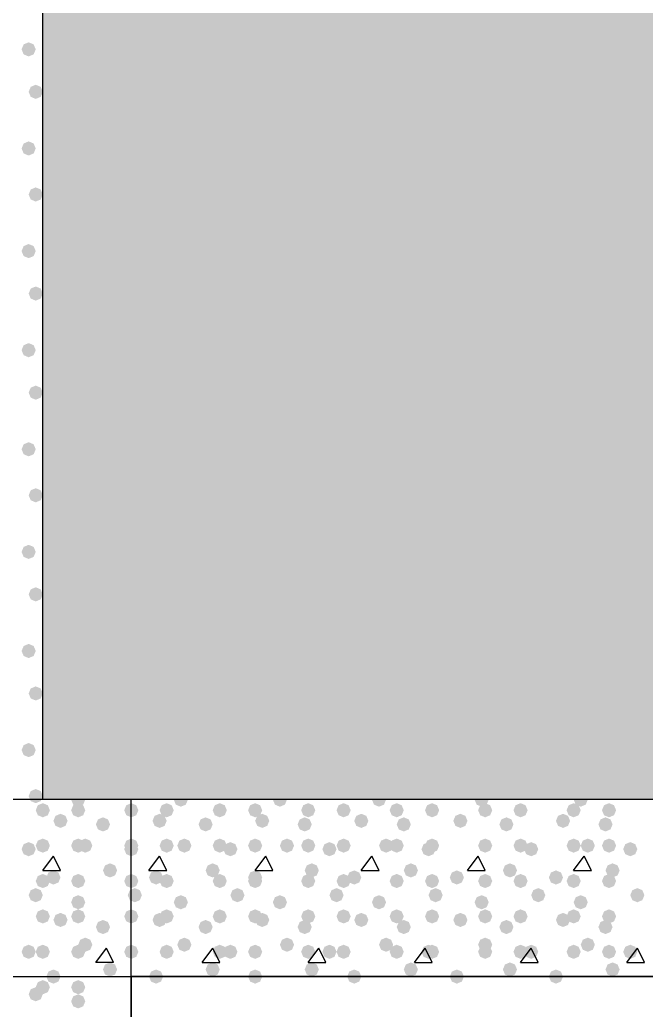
# Model space of a CAD drawing. Header units: millimetres. Extents: x 0 to 420, y 0 to 297.
# Drawn here: x 39.43 to 46.93, y 183.03 to 194.88 of the extents above; entities that cross this region are included whole.
import ezdxf

# ---------------------------------------------------------------- set-up
doc = ezdxf.new("R2010")
doc.units = ezdxf.units.MM
doc.layers.get('0').update_dxf_attribs({"linetype": 'CONTINUOUS'})

msp = doc.modelspace()

# ---------------------------------------------------------------- hatches: boundary and pattern name
at = {"true_color": 0x000008}
h = msp.add_hatch(color=0, dxfattribs=at)
h.paths.add_polyline_path([(201.125667, 204.639333), (39.708667, 204.639333), (201.125667, 185.547)], flags=0)
h.paths.add_polyline_path([(39.708667, 204.639333), (201.125667, 185.547), (39.708667, 185.547)], flags=0)
for points in [[(39.624, 194.521667), (39.599129, 194.461871), (39.539333, 194.437), (39.479538, 194.461871), (39.454667, 194.521667), (39.479537, 194.581462), (39.539333, 194.606333), (39.599129, 194.581463)], [(39.708667, 194.013667), (39.683796, 193.953871), (39.624, 193.929), (39.564204, 193.953871), (39.539333, 194.013667), (39.564204, 194.073462), (39.624, 194.098333), (39.683796, 194.073463)], [(39.624, 193.336333), (39.599129, 193.276537), (39.539333, 193.251667), (39.479538, 193.276537), (39.454667, 193.336333), (39.479537, 193.396129), (39.539333, 193.421), (39.599129, 193.396129)], [(39.708667, 192.786), (39.683796, 192.726204), (39.624, 192.701333), (39.564204, 192.726204), (39.539333, 192.786), (39.564204, 192.845796), (39.624, 192.870667), (39.683796, 192.845796)], [(39.624, 192.108667), (39.599129, 192.048871), (39.539333, 192.024), (39.479538, 192.048871), (39.454667, 192.108667), (39.479537, 192.168462), (39.539333, 192.193333), (39.599129, 192.168463)], [(39.708667, 191.600667), (39.683796, 191.540871), (39.624, 191.516), (39.564204, 191.540871), (39.539333, 191.600667), (39.564204, 191.660462), (39.624, 191.685333), (39.683796, 191.660463)], [(39.624, 190.923333), (39.599129, 190.863537), (39.539333, 190.838667), (39.479538, 190.863537), (39.454667, 190.923333), (39.479537, 190.983129), (39.539333, 191.008), (39.599129, 190.983129)], [(39.708667, 190.415333), (39.683796, 190.355537), (39.624, 190.330667), (39.564204, 190.355537), (39.539333, 190.415333), (39.564204, 190.475129), (39.624, 190.5), (39.683796, 190.475129)], [(39.624, 189.738), (39.599129, 189.678204), (39.539333, 189.653333), (39.479538, 189.678204), (39.454667, 189.738), (39.479537, 189.797796), (39.539333, 189.822667), (39.599129, 189.797796)], [(39.708667, 189.187667), (39.683796, 189.127871), (39.624, 189.103), (39.564204, 189.127871), (39.539333, 189.187667), (39.564204, 189.247462), (39.624, 189.272333), (39.683796, 189.247463)], [(39.624, 188.510333), (39.599129, 188.450537), (39.539333, 188.425667), (39.479538, 188.450537), (39.454667, 188.510333), (39.479537, 188.570129), (39.539333, 188.595), (39.599129, 188.570129)], [(39.708667, 188.002333), (39.683796, 187.942537), (39.624, 187.917667), (39.564204, 187.942537), (39.539333, 188.002333), (39.564204, 188.062129), (39.624, 188.087), (39.683796, 188.062129)], [(39.624, 187.325), (39.599129, 187.265204), (39.539333, 187.240333), (39.479538, 187.265204), (39.454667, 187.325), (39.479537, 187.384796), (39.539333, 187.409667), (39.599129, 187.384796)], [(39.708667, 186.817), (39.683796, 186.757204), (39.624, 186.732333), (39.564204, 186.757204), (39.539333, 186.817), (39.564204, 186.876796), (39.624, 186.901667), (39.683796, 186.876796)], [(39.624, 186.139667), (39.599129, 186.079871), (39.539333, 186.055), (39.479538, 186.079871), (39.454667, 186.139667), (39.479537, 186.199462), (39.539333, 186.224333), (39.599129, 186.199463)], [(39.708667, 185.589333), (39.683796, 185.529538), (39.624, 185.504667), (39.564204, 185.529538), (39.539333, 185.589333), (39.564204, 185.649129), (39.624, 185.674), (39.683796, 185.649129)], [(41.444333, 185.547), (41.419462, 185.487204), (41.359667, 185.462333), (41.299871, 185.487204), (41.275, 185.547), (41.299871, 185.606796), (41.359667, 185.631667), (41.419462, 185.606796)], [(42.629667, 185.547), (42.604796, 185.487204), (42.545, 185.462333), (42.485204, 185.487204), (42.460333, 185.547), (42.485204, 185.606796), (42.545, 185.631667), (42.604796, 185.606796)], [(43.815, 185.547), (43.790129, 185.487204), (43.730333, 185.462333), (43.670538, 185.487204), (43.645667, 185.547), (43.670537, 185.606796), (43.730333, 185.631667), (43.790129, 185.606796)], [(45.042667, 185.547), (45.017796, 185.487204), (44.958, 185.462333), (44.898204, 185.487204), (44.873333, 185.547), (44.898204, 185.606796), (44.958, 185.631667), (45.017796, 185.606796)], [(46.228, 185.547), (46.203129, 185.487204), (46.143333, 185.462333), (46.083537, 185.487204), (46.058667, 185.547), (46.083537, 185.606796), (46.143333, 185.631667), (46.203129, 185.606796)], [(40.851667, 185.42), (40.826796, 185.360204), (40.767, 185.335333), (40.707204, 185.360204), (40.682333, 185.42), (40.707204, 185.479796), (40.767, 185.504667), (40.826796, 185.479796)], [(41.275, 185.42), (41.250129, 185.360204), (41.190333, 185.335333), (41.130538, 185.360204), (41.105667, 185.42), (41.130537, 185.479796), (41.190333, 185.504667), (41.250129, 185.479796)], [(41.91, 185.42), (41.885129, 185.360204), (41.825333, 185.335333), (41.765538, 185.360204), (41.740667, 185.42), (41.765537, 185.479796), (41.825333, 185.504667), (41.885129, 185.479796)], [(42.333333, 185.42), (42.308463, 185.360204), (42.248667, 185.335333), (42.188871, 185.360204), (42.164, 185.42), (42.188871, 185.479796), (42.248667, 185.504667), (42.308462, 185.479796)], [(42.968333, 185.42), (42.943463, 185.360204), (42.883667, 185.335333), (42.823871, 185.360204), (42.799, 185.42), (42.823871, 185.479796), (42.883667, 185.504667), (42.943462, 185.479796)], [(43.391667, 185.42), (43.366796, 185.360204), (43.307, 185.335333), (43.247204, 185.360204), (43.222333, 185.42), (43.247204, 185.479796), (43.307, 185.504667), (43.366796, 185.479796)], [(44.026667, 185.42), (44.001796, 185.360204), (43.942, 185.335333), (43.882204, 185.360204), (43.857333, 185.42), (43.882204, 185.479796), (43.942, 185.504667), (44.001796, 185.479796)], [(44.45, 185.42), (44.425129, 185.360204), (44.365333, 185.335333), (44.305538, 185.360204), (44.280667, 185.42), (44.305537, 185.479796), (44.365333, 185.504667), (44.425129, 185.479796)], [(45.085, 185.42), (45.060129, 185.360204), (45.000333, 185.335333), (44.940538, 185.360204), (44.915667, 185.42), (44.940537, 185.479796), (45.000333, 185.504667), (45.060129, 185.479796)], [(45.508333, 185.42), (45.483463, 185.360204), (45.423667, 185.335333), (45.363871, 185.360204), (45.339, 185.42), (45.363871, 185.479796), (45.423667, 185.504667), (45.483462, 185.479796)], [(46.143333, 185.42), (46.118463, 185.360204), (46.058667, 185.335333), (45.998871, 185.360204), (45.974, 185.42), (45.998871, 185.479796), (46.058667, 185.504667), (46.118462, 185.479796)], [(46.566667, 185.42), (46.541796, 185.360204), (46.482, 185.335333), (46.422204, 185.360204), (46.397333, 185.42), (46.422204, 185.479796), (46.482, 185.504667), (46.541796, 185.479796)], [(41.190333, 185.293), (41.165463, 185.233204), (41.105667, 185.208333), (41.045871, 185.233204), (41.021, 185.293), (41.045871, 185.352796), (41.105667, 185.377667), (41.165462, 185.352796)], [(41.740667, 185.250667), (41.715796, 185.190871), (41.656, 185.166), (41.596204, 185.190871), (41.571333, 185.250667), (41.596204, 185.310462), (41.656, 185.335333), (41.715796, 185.310463)], [(42.418, 185.293), (42.393129, 185.233204), (42.333333, 185.208333), (42.273537, 185.233204), (42.248667, 185.293), (42.273537, 185.352796), (42.333333, 185.377667), (42.393129, 185.352796)], [(42.926, 185.250667), (42.901129, 185.190871), (42.841333, 185.166), (42.781537, 185.190871), (42.756667, 185.250667), (42.781537, 185.310462), (42.841333, 185.335333), (42.901129, 185.310463)], [(43.603333, 185.293), (43.578463, 185.233204), (43.518667, 185.208333), (43.458871, 185.233204), (43.434, 185.293), (43.458871, 185.352796), (43.518667, 185.377667), (43.578462, 185.352796)], [(44.111333, 185.250667), (44.086462, 185.190871), (44.026667, 185.166), (43.966871, 185.190871), (43.942, 185.250667), (43.966871, 185.310462), (44.026667, 185.335333), (44.086462, 185.310463)], [(44.788667, 185.293), (44.763796, 185.233204), (44.704, 185.208333), (44.644204, 185.233204), (44.619333, 185.293), (44.644204, 185.352796), (44.704, 185.377667), (44.763796, 185.352796)], [(45.339, 185.250667), (45.314129, 185.190871), (45.254333, 185.166), (45.194538, 185.190871), (45.169667, 185.250667), (45.194537, 185.310462), (45.254333, 185.335333), (45.314129, 185.310463)], [(46.016333, 185.293), (45.991462, 185.233204), (45.931667, 185.208333), (45.871871, 185.233204), (45.847, 185.293), (45.871871, 185.352796), (45.931667, 185.377667), (45.991462, 185.352796)], [(46.524333, 185.250667), (46.499462, 185.190871), (46.439667, 185.166), (46.379871, 185.190871), (46.355, 185.250667), (46.379871, 185.310462), (46.439667, 185.335333), (46.499462, 185.310463)], [(40.851667, 184.996667), (40.826796, 184.936871), (40.767, 184.912), (40.707204, 184.936871), (40.682333, 184.996667), (40.707204, 185.056462), (40.767, 185.081333), (40.826796, 185.056463)], [(41.275, 184.996667), (41.250129, 184.936871), (41.190333, 184.912), (41.130538, 184.936871), (41.105667, 184.996667), (41.130537, 185.056462), (41.190333, 185.081333), (41.250129, 185.056463)], [(41.486667, 184.996667), (41.461796, 184.936871), (41.402, 184.912), (41.342204, 184.936871), (41.317333, 184.996667), (41.342204, 185.056462), (41.402, 185.081333), (41.461796, 185.056463)], [(41.91, 184.996667), (41.885129, 184.936871), (41.825333, 184.912), (41.765538, 184.936871), (41.740667, 184.996667), (41.765537, 185.056462), (41.825333, 185.081333), (41.885129, 185.056463)], [(42.333333, 184.996667), (42.308463, 184.936871), (42.248667, 184.912), (42.188871, 184.936871), (42.164, 184.996667), (42.188871, 185.056462), (42.248667, 185.081333), (42.308462, 185.056463)], [(42.714333, 184.996667), (42.689462, 184.936871), (42.629667, 184.912), (42.569871, 184.936871), (42.545, 184.996667), (42.569871, 185.056462), (42.629667, 185.081333), (42.689462, 185.056463)], [(42.968333, 184.996667), (42.943463, 184.936871), (42.883667, 184.912), (42.823871, 184.936871), (42.799, 184.996667), (42.823871, 185.056462), (42.883667, 185.081333), (42.943462, 185.056463)], [(43.391667, 184.996667), (43.366796, 184.936871), (43.307, 184.912), (43.247204, 184.936871), (43.222333, 184.996667), (43.247204, 185.056462), (43.307, 185.081333), (43.366796, 185.056463)], [(43.899667, 184.996667), (43.874796, 184.936871), (43.815, 184.912), (43.755204, 184.936871), (43.730333, 184.996667), (43.755204, 185.056462), (43.815, 185.081333), (43.874796, 185.056463)], [(44.026667, 184.996667), (44.001796, 184.936871), (43.942, 184.912), (43.882204, 184.936871), (43.857333, 184.996667), (43.882204, 185.056462), (43.942, 185.081333), (44.001796, 185.056463)], [(44.45, 184.996667), (44.425129, 184.936871), (44.365333, 184.912), (44.305538, 184.936871), (44.280667, 184.996667), (44.305537, 185.056462), (44.365333, 185.081333), (44.425129, 185.056463)], [(45.085, 184.996667), (45.060129, 184.936871), (45.000333, 184.912), (44.940538, 184.936871), (44.915667, 184.996667), (44.940537, 185.056462), (45.000333, 185.081333), (45.060129, 185.056463)], [(45.085, 184.996667), (45.060129, 184.936871), (45.000333, 184.912), (44.940538, 184.936871), (44.915667, 184.996667), (44.940537, 185.056462), (45.000333, 185.081333), (45.060129, 185.056463)], [(45.508333, 184.996667), (45.483463, 184.936871), (45.423667, 184.912), (45.363871, 184.936871), (45.339, 184.996667), (45.363871, 185.056462), (45.423667, 185.081333), (45.483462, 185.056463)], [(46.143333, 184.996667), (46.118463, 184.936871), (46.058667, 184.912), (45.998871, 184.936871), (45.974, 184.996667), (45.998871, 185.056462), (46.058667, 185.081333), (46.118462, 185.056463)], [(46.312667, 184.996667), (46.287796, 184.936871), (46.228, 184.912), (46.168204, 184.936871), (46.143333, 184.996667), (46.168204, 185.056462), (46.228, 185.081333), (46.287796, 185.056463)], [(46.566667, 184.996667), (46.541796, 184.936871), (46.482, 184.912), (46.422204, 184.936871), (46.397333, 184.996667), (46.422204, 185.056462), (46.482, 185.081333), (46.541796, 185.056463)], [(42.037, 184.954333), (42.012129, 184.894537), (41.952333, 184.869667), (41.892538, 184.894537), (41.867667, 184.954333), (41.892537, 185.014129), (41.952333, 185.039), (42.012129, 185.014129)], [(43.222333, 184.954333), (43.197463, 184.894537), (43.137667, 184.869667), (43.077871, 184.894537), (43.053, 184.954333), (43.077871, 185.014129), (43.137667, 185.039), (43.197462, 185.014129)], [(44.407667, 184.954333), (44.382796, 184.894537), (44.323, 184.869667), (44.263204, 184.894537), (44.238333, 184.954333), (44.263204, 185.014129), (44.323, 185.039), (44.382796, 185.014129)], [(45.635333, 184.954333), (45.610463, 184.894537), (45.550667, 184.869667), (45.490871, 184.894537), (45.466, 184.954333), (45.490871, 185.014129), (45.550667, 185.039), (45.610462, 185.014129)], [(46.820667, 184.954333), (46.795796, 184.894537), (46.736, 184.869667), (46.676204, 184.894537), (46.651333, 184.954333), (46.676204, 185.014129), (46.736, 185.039), (46.795796, 185.014129)], [(41.148, 184.615667), (41.123129, 184.555871), (41.063333, 184.531), (41.003538, 184.555871), (40.978667, 184.615667), (41.003537, 184.675462), (41.063333, 184.700333), (41.123129, 184.675463)], [(41.825333, 184.700333), (41.800463, 184.640537), (41.740667, 184.615667), (41.680871, 184.640537), (41.656, 184.700333), (41.680871, 184.760129), (41.740667, 184.785), (41.800462, 184.760129)], [(42.333333, 184.615667), (42.308463, 184.555871), (42.248667, 184.531), (42.188871, 184.555871), (42.164, 184.615667), (42.188871, 184.675462), (42.248667, 184.700333), (42.308462, 184.675463)], [(43.010667, 184.700333), (42.985796, 184.640537), (42.926, 184.615667), (42.866204, 184.640537), (42.841333, 184.700333), (42.866204, 184.760129), (42.926, 184.785), (42.985796, 184.760129)], [(43.518667, 184.615667), (43.493796, 184.555871), (43.434, 184.531), (43.374204, 184.555871), (43.349333, 184.615667), (43.374204, 184.675462), (43.434, 184.700333), (43.493796, 184.675463)], [(44.196, 184.700333), (44.171129, 184.640537), (44.111333, 184.615667), (44.051537, 184.640537), (44.026667, 184.700333), (44.051537, 184.760129), (44.111333, 184.785), (44.171129, 184.760129)], [(44.746333, 184.615667), (44.721462, 184.555871), (44.661667, 184.531), (44.601871, 184.555871), (44.577, 184.615667), (44.601871, 184.675462), (44.661667, 184.700333), (44.721462, 184.675463)], [(45.381333, 184.700333), (45.356462, 184.640537), (45.296667, 184.615667), (45.236871, 184.640537), (45.212, 184.700333), (45.236871, 184.760129), (45.296667, 184.785), (45.356462, 184.760129)], [(45.931667, 184.615667), (45.906796, 184.555871), (45.847, 184.531), (45.787204, 184.555871), (45.762333, 184.615667), (45.787204, 184.675462), (45.847, 184.700333), (45.906796, 184.675463)], [(46.609, 184.700333), (46.584129, 184.640537), (46.524333, 184.615667), (46.464538, 184.640537), (46.439667, 184.700333), (46.464537, 184.760129), (46.524333, 184.785), (46.584129, 184.760129)], [(40.851667, 184.573333), (40.826796, 184.513537), (40.767, 184.488667), (40.707204, 184.513537), (40.682333, 184.573333), (40.707204, 184.633129), (40.767, 184.658), (40.826796, 184.633129)], [(41.275, 184.573333), (41.250129, 184.513537), (41.190333, 184.488667), (41.130538, 184.513537), (41.105667, 184.573333), (41.130537, 184.633129), (41.190333, 184.658), (41.250129, 184.633129)], [(41.91, 184.573333), (41.885129, 184.513537), (41.825333, 184.488667), (41.765538, 184.513537), (41.740667, 184.573333), (41.765537, 184.633129), (41.825333, 184.658), (41.885129, 184.633129)], [(42.333333, 184.573333), (42.308463, 184.513537), (42.248667, 184.488667), (42.188871, 184.513537), (42.164, 184.573333), (42.188871, 184.633129), (42.248667, 184.658), (42.308462, 184.633129)], [(42.968333, 184.573333), (42.943463, 184.513537), (42.883667, 184.488667), (42.823871, 184.513537), (42.799, 184.573333), (42.823871, 184.633129), (42.883667, 184.658), (42.943462, 184.633129)], [(43.391667, 184.573333), (43.366796, 184.513537), (43.307, 184.488667), (43.247204, 184.513537), (43.222333, 184.573333), (43.247204, 184.633129), (43.307, 184.658), (43.366796, 184.633129)], [(44.026667, 184.573333), (44.001796, 184.513537), (43.942, 184.488667), (43.882204, 184.513537), (43.857333, 184.573333), (43.882204, 184.633129), (43.942, 184.658), (44.001796, 184.633129)], [(44.45, 184.573333), (44.425129, 184.513537), (44.365333, 184.488667), (44.305538, 184.513537), (44.280667, 184.573333), (44.305537, 184.633129), (44.365333, 184.658), (44.425129, 184.633129)], [(45.085, 184.573333), (45.060129, 184.513537), (45.000333, 184.488667), (44.940538, 184.513537), (44.915667, 184.573333), (44.940537, 184.633129), (45.000333, 184.658), (45.060129, 184.633129)], [(45.508333, 184.573333), (45.483463, 184.513537), (45.423667, 184.488667), (45.363871, 184.513537), (45.339, 184.573333), (45.363871, 184.633129), (45.423667, 184.658), (45.483462, 184.633129)], [(46.143333, 184.573333), (46.118463, 184.513537), (46.058667, 184.488667), (45.998871, 184.513537), (45.974, 184.573333), (45.998871, 184.633129), (46.058667, 184.658), (46.118462, 184.633129)], [(46.566667, 184.573333), (46.541796, 184.513537), (46.482, 184.488667), (46.422204, 184.513537), (46.397333, 184.573333), (46.422204, 184.633129), (46.482, 184.658), (46.541796, 184.633129)], [(40.894, 184.404), (40.869129, 184.344204), (40.809333, 184.319333), (40.749538, 184.344204), (40.724667, 184.404), (40.749537, 184.463796), (40.809333, 184.488667), (40.869129, 184.463796)], [(42.121667, 184.404), (42.096796, 184.344204), (42.037, 184.319333), (41.977204, 184.344204), (41.952333, 184.404), (41.977204, 184.463796), (42.037, 184.488667), (42.096796, 184.463796)], [(43.307, 184.404), (43.282129, 184.344204), (43.222333, 184.319333), (43.162538, 184.344204), (43.137667, 184.404), (43.162537, 184.463796), (43.222333, 184.488667), (43.282129, 184.463796)], [(44.492333, 184.404), (44.467463, 184.344204), (44.407667, 184.319333), (44.347871, 184.344204), (44.323, 184.404), (44.347871, 184.463796), (44.407667, 184.488667), (44.467462, 184.463796)], [(45.72, 184.404), (45.695129, 184.344204), (45.635333, 184.319333), (45.575538, 184.344204), (45.550667, 184.404), (45.575537, 184.463796), (45.635333, 184.488667), (45.695129, 184.463796)], [(46.905333, 184.404), (46.880463, 184.344204), (46.820667, 184.319333), (46.760871, 184.344204), (46.736, 184.404), (46.760871, 184.463796), (46.820667, 184.488667), (46.880462, 184.463796)], [(41.444333, 184.319333), (41.419462, 184.259537), (41.359667, 184.234667), (41.299871, 184.259537), (41.275, 184.319333), (41.299871, 184.379129), (41.359667, 184.404), (41.419462, 184.379129)], [(42.629667, 184.319333), (42.604796, 184.259537), (42.545, 184.234667), (42.485204, 184.259537), (42.460333, 184.319333), (42.485204, 184.379129), (42.545, 184.404), (42.604796, 184.379129)], [(43.815, 184.319333), (43.790129, 184.259537), (43.730333, 184.234667), (43.670538, 184.259537), (43.645667, 184.319333), (43.670537, 184.379129), (43.730333, 184.404), (43.790129, 184.379129)], [(45.042667, 184.319333), (45.017796, 184.259537), (44.958, 184.234667), (44.898204, 184.259537), (44.873333, 184.319333), (44.898204, 184.379129), (44.958, 184.404), (45.017796, 184.379129)], [(46.228, 184.319333), (46.203129, 184.259537), (46.143333, 184.234667), (46.083537, 184.259537), (46.058667, 184.319333), (46.083537, 184.379129), (46.143333, 184.404), (46.203129, 184.379129)], [(40.851667, 184.15), (40.826796, 184.090204), (40.767, 184.065333), (40.707204, 184.090204), (40.682333, 184.15), (40.707204, 184.209796), (40.767, 184.234667), (40.826796, 184.209796)], [(41.275, 184.15), (41.250129, 184.090204), (41.190333, 184.065333), (41.130538, 184.090204), (41.105667, 184.15), (41.130537, 184.209796), (41.190333, 184.234667), (41.250129, 184.209796)], [(41.91, 184.15), (41.885129, 184.090204), (41.825333, 184.065333), (41.765538, 184.090204), (41.740667, 184.15), (41.765537, 184.209796), (41.825333, 184.234667), (41.885129, 184.209796)], [(42.333333, 184.15), (42.308463, 184.090204), (42.248667, 184.065333), (42.188871, 184.090204), (42.164, 184.15), (42.188871, 184.209796), (42.248667, 184.234667), (42.308462, 184.209796)], [(42.968333, 184.15), (42.943463, 184.090204), (42.883667, 184.065333), (42.823871, 184.090204), (42.799, 184.15), (42.823871, 184.209796), (42.883667, 184.234667), (42.943462, 184.209796)], [(43.391667, 184.15), (43.366796, 184.090204), (43.307, 184.065333), (43.247204, 184.090204), (43.222333, 184.15), (43.247204, 184.209796), (43.307, 184.234667), (43.366796, 184.209796)], [(44.026667, 184.15), (44.001796, 184.090204), (43.942, 184.065333), (43.882204, 184.090204), (43.857333, 184.15), (43.882204, 184.209796), (43.942, 184.234667), (44.001796, 184.209796)], [(44.45, 184.15), (44.425129, 184.090204), (44.365333, 184.065333), (44.305538, 184.090204), (44.280667, 184.15), (44.305537, 184.209796), (44.365333, 184.234667), (44.425129, 184.209796)], [(45.085, 184.15), (45.060129, 184.090204), (45.000333, 184.065333), (44.940538, 184.090204), (44.915667, 184.15), (44.940537, 184.209796), (45.000333, 184.234667), (45.060129, 184.209796)], [(45.508333, 184.15), (45.483463, 184.090204), (45.423667, 184.065333), (45.363871, 184.090204), (45.339, 184.15), (45.363871, 184.209796), (45.423667, 184.234667), (45.483462, 184.209796)], [(46.143333, 184.15), (46.118463, 184.090204), (46.058667, 184.065333), (45.998871, 184.090204), (45.974, 184.15), (45.998871, 184.209796), (46.058667, 184.234667), (46.118462, 184.209796)], [(46.566667, 184.15), (46.541796, 184.090204), (46.482, 184.065333), (46.422204, 184.090204), (46.397333, 184.15), (46.422204, 184.209796), (46.482, 184.234667), (46.541796, 184.209796)], [(41.190333, 184.107667), (41.165463, 184.047871), (41.105667, 184.023), (41.045871, 184.047871), (41.021, 184.107667), (41.045871, 184.167462), (41.105667, 184.192333), (41.165462, 184.167463)], [(41.740667, 184.023), (41.715796, 183.963204), (41.656, 183.938333), (41.596204, 183.963204), (41.571333, 184.023), (41.596204, 184.082796), (41.656, 184.107667), (41.715796, 184.082796)], [(42.418, 184.107667), (42.393129, 184.047871), (42.333333, 184.023), (42.273537, 184.047871), (42.248667, 184.107667), (42.273537, 184.167462), (42.333333, 184.192333), (42.393129, 184.167463)], [(42.926, 184.023), (42.901129, 183.963204), (42.841333, 183.938333), (42.781537, 183.963204), (42.756667, 184.023), (42.781537, 184.082796), (42.841333, 184.107667), (42.901129, 184.082796)], [(43.603333, 184.107667), (43.578463, 184.047871), (43.518667, 184.023), (43.458871, 184.047871), (43.434, 184.107667), (43.458871, 184.167462), (43.518667, 184.192333), (43.578462, 184.167463)], [(44.111333, 184.023), (44.086462, 183.963204), (44.026667, 183.938333), (43.966871, 183.963204), (43.942, 184.023), (43.966871, 184.082796), (44.026667, 184.107667), (44.086462, 184.082796)], [(44.788667, 184.107667), (44.763796, 184.047871), (44.704, 184.023), (44.644204, 184.047871), (44.619333, 184.107667), (44.644204, 184.167462), (44.704, 184.192333), (44.763796, 184.167463)], [(45.339, 184.023), (45.314129, 183.963204), (45.254333, 183.938333), (45.194538, 183.963204), (45.169667, 184.023), (45.194537, 184.082796), (45.254333, 184.107667), (45.314129, 184.082796)], [(46.016333, 184.107667), (45.991462, 184.047871), (45.931667, 184.023), (45.871871, 184.047871), (45.847, 184.107667), (45.871871, 184.167462), (45.931667, 184.192333), (45.991462, 184.167463)], [(46.524333, 184.023), (46.499462, 183.963204), (46.439667, 183.938333), (46.379871, 183.963204), (46.355, 184.023), (46.379871, 184.082796), (46.439667, 184.107667), (46.499462, 184.082796)], [(41.486667, 183.811333), (41.461796, 183.751537), (41.402, 183.726667), (41.342204, 183.751537), (41.317333, 183.811333), (41.342204, 183.871129), (41.402, 183.896), (41.461796, 183.871129)], [(42.714333, 183.811333), (42.689462, 183.751537), (42.629667, 183.726667), (42.569871, 183.751537), (42.545, 183.811333), (42.569871, 183.871129), (42.629667, 183.896), (42.689462, 183.871129)], [(43.899667, 183.811333), (43.874796, 183.751537), (43.815, 183.726667), (43.755204, 183.751537), (43.730333, 183.811333), (43.755204, 183.871129), (43.815, 183.896), (43.874796, 183.871129)], [(45.085, 183.811333), (45.060129, 183.751537), (45.000333, 183.726667), (44.940538, 183.751537), (44.915667, 183.811333), (44.940537, 183.871129), (45.000333, 183.896), (45.060129, 183.871129)], [(46.312667, 183.811333), (46.287796, 183.751537), (46.228, 183.726667), (46.168204, 183.751537), (46.143333, 183.811333), (46.168204, 183.871129), (46.228, 183.896), (46.287796, 183.871129)], [(40.851667, 183.726667), (40.826796, 183.666871), (40.767, 183.642), (40.707204, 183.666871), (40.682333, 183.726667), (40.707204, 183.786462), (40.767, 183.811333), (40.826796, 183.786463)], [(41.275, 183.726667), (41.250129, 183.666871), (41.190333, 183.642), (41.130538, 183.666871), (41.105667, 183.726667), (41.130537, 183.786462), (41.190333, 183.811333), (41.250129, 183.786463)], [(41.91, 183.726667), (41.885129, 183.666871), (41.825333, 183.642), (41.765538, 183.666871), (41.740667, 183.726667), (41.765537, 183.786462), (41.825333, 183.811333), (41.885129, 183.786463)], [(42.037, 183.726667), (42.012129, 183.666871), (41.952333, 183.642), (41.892538, 183.666871), (41.867667, 183.726667), (41.892537, 183.786462), (41.952333, 183.811333), (42.012129, 183.786463)], [(42.333333, 183.726667), (42.308463, 183.666871), (42.248667, 183.642), (42.188871, 183.666871), (42.164, 183.726667), (42.188871, 183.786462), (42.248667, 183.811333), (42.308462, 183.786463)], [(42.968333, 183.726667), (42.943463, 183.666871), (42.883667, 183.642), (42.823871, 183.666871), (42.799, 183.726667), (42.823871, 183.786462), (42.883667, 183.811333), (42.943462, 183.786463)], [(43.222333, 183.726667), (43.197463, 183.666871), (43.137667, 183.642), (43.077871, 183.666871), (43.053, 183.726667), (43.077871, 183.786462), (43.137667, 183.811333), (43.197462, 183.786463)], [(43.391667, 183.726667), (43.366796, 183.666871), (43.307, 183.642), (43.247204, 183.666871), (43.222333, 183.726667), (43.247204, 183.786462), (43.307, 183.811333), (43.366796, 183.786463)], [(44.026667, 183.726667), (44.001796, 183.666871), (43.942, 183.642), (43.882204, 183.666871), (43.857333, 183.726667), (43.882204, 183.786462), (43.942, 183.811333), (44.001796, 183.786463)], [(44.407667, 183.726667), (44.382796, 183.666871), (44.323, 183.642), (44.263204, 183.666871), (44.238333, 183.726667), (44.263204, 183.786462), (44.323, 183.811333), (44.382796, 183.786463)], [(44.45, 183.726667), (44.425129, 183.666871), (44.365333, 183.642), (44.305538, 183.666871), (44.280667, 183.726667), (44.305537, 183.786462), (44.365333, 183.811333), (44.425129, 183.786463)], [(45.085, 183.726667), (45.060129, 183.666871), (45.000333, 183.642), (44.940538, 183.666871), (44.915667, 183.726667), (44.940537, 183.786462), (45.000333, 183.811333), (45.060129, 183.786463)], [(45.508333, 183.726667), (45.483463, 183.666871), (45.423667, 183.642), (45.363871, 183.666871), (45.339, 183.726667), (45.363871, 183.786462), (45.423667, 183.811333), (45.483462, 183.786463)], [(45.635333, 183.726667), (45.610463, 183.666871), (45.550667, 183.642), (45.490871, 183.666871), (45.466, 183.726667), (45.490871, 183.786462), (45.550667, 183.811333), (45.610462, 183.786463)], [(46.143333, 183.726667), (46.118463, 183.666871), (46.058667, 183.642), (45.998871, 183.666871), (45.974, 183.726667), (45.998871, 183.786462), (46.058667, 183.811333), (46.118462, 183.786463)], [(46.566667, 183.726667), (46.541796, 183.666871), (46.482, 183.642), (46.422204, 183.666871), (46.397333, 183.726667), (46.422204, 183.786462), (46.482, 183.811333), (46.541796, 183.786463)], [(46.820667, 183.726667), (46.795796, 183.666871), (46.736, 183.642), (46.676204, 183.666871), (46.651333, 183.726667), (46.676204, 183.786462), (46.736, 183.811333), (46.795796, 183.786463)], [(41.148, 183.430333), (41.123129, 183.370537), (41.063333, 183.345667), (41.003538, 183.370537), (40.978667, 183.430333), (41.003537, 183.490129), (41.063333, 183.515), (41.123129, 183.490129)], [(41.825333, 183.515), (41.800463, 183.455204), (41.740667, 183.430333), (41.680871, 183.455204), (41.656, 183.515), (41.680871, 183.574796), (41.740667, 183.599667), (41.800462, 183.574796)], [(42.333333, 183.430333), (42.308463, 183.370537), (42.248667, 183.345667), (42.188871, 183.370537), (42.164, 183.430333), (42.188871, 183.490129), (42.248667, 183.515), (42.308462, 183.490129)], [(43.010667, 183.515), (42.985796, 183.455204), (42.926, 183.430333), (42.866204, 183.455204), (42.841333, 183.515), (42.866204, 183.574796), (42.926, 183.599667), (42.985796, 183.574796)], [(43.518667, 183.430333), (43.493796, 183.370537), (43.434, 183.345667), (43.374204, 183.370537), (43.349333, 183.430333), (43.374204, 183.490129), (43.434, 183.515), (43.493796, 183.490129)], [(44.196, 183.515), (44.171129, 183.455204), (44.111333, 183.430333), (44.051537, 183.455204), (44.026667, 183.515), (44.051537, 183.574796), (44.111333, 183.599667), (44.171129, 183.574796)], [(44.746333, 183.430333), (44.721462, 183.370537), (44.661667, 183.345667), (44.601871, 183.370537), (44.577, 183.430333), (44.601871, 183.490129), (44.661667, 183.515), (44.721462, 183.490129)], [(45.381333, 183.515), (45.356462, 183.455204), (45.296667, 183.430333), (45.236871, 183.455204), (45.212, 183.515), (45.236871, 183.574796), (45.296667, 183.599667), (45.356462, 183.574796)], [(45.931667, 183.430333), (45.906796, 183.370537), (45.847, 183.345667), (45.787204, 183.370537), (45.762333, 183.430333), (45.787204, 183.490129), (45.847, 183.515), (45.906796, 183.490129)], [(46.609, 183.515), (46.584129, 183.455204), (46.524333, 183.430333), (46.464538, 183.455204), (46.439667, 183.515), (46.464537, 183.574796), (46.524333, 183.599667), (46.584129, 183.574796)], [(39.708667, 183.218667), (39.683796, 183.158871), (39.624, 183.134), (39.564204, 183.158871), (39.539333, 183.218667), (39.564204, 183.278462), (39.624, 183.303333), (39.683796, 183.278463)], [(39.793333, 183.303333), (39.768463, 183.243538), (39.708667, 183.218667), (39.648871, 183.243538), (39.624, 183.303333), (39.648871, 183.363129), (39.708667, 183.388), (39.768462, 183.363129)], [(40.216667, 183.303333), (40.191796, 183.243538), (40.132, 183.218667), (40.072204, 183.243538), (40.047333, 183.303333), (40.072204, 183.363129), (40.132, 183.388), (40.191796, 183.363129)], [(40.216667, 183.134), (40.191796, 183.074204), (40.132, 183.049333), (40.072204, 183.074204), (40.047333, 183.134), (40.072204, 183.193796), (40.132, 183.218667), (40.191796, 183.193796)]]:
    msp.add_hatch(color=0, dxfattribs=at).paths.add_polyline_path(points, flags=0)
at = {"true_color": 0x000007}
for points in [[(40.216667, 185.547), (40.191796, 185.487204), (40.132, 185.462333), (40.072204, 185.487204), (40.047333, 185.547), (40.072204, 185.606796), (40.132, 185.631667), (40.191796, 185.606796)], [(39.793333, 185.42), (39.768463, 185.360204), (39.708667, 185.335333), (39.648871, 185.360204), (39.624, 185.42), (39.648871, 185.479796), (39.708667, 185.504667), (39.768462, 185.479796)], [(40.216667, 185.42), (40.191796, 185.360204), (40.132, 185.335333), (40.072204, 185.360204), (40.047333, 185.42), (40.072204, 185.479796), (40.132, 185.504667), (40.191796, 185.479796)], [(40.005, 185.293), (39.980129, 185.233204), (39.920333, 185.208333), (39.860538, 185.233204), (39.835667, 185.293), (39.860537, 185.352796), (39.920333, 185.377667), (39.980129, 185.352796)], [(40.513, 185.250667), (40.488129, 185.190871), (40.428333, 185.166), (40.368537, 185.190871), (40.343667, 185.250667), (40.368537, 185.310462), (40.428333, 185.335333), (40.488129, 185.310463)], [(39.793333, 184.996667), (39.768463, 184.936871), (39.708667, 184.912), (39.648871, 184.936871), (39.624, 184.996667), (39.648871, 185.056462), (39.708667, 185.081333), (39.768462, 185.056463)], [(40.216667, 184.996667), (40.191796, 184.936871), (40.132, 184.912), (40.072204, 184.936871), (40.047333, 184.996667), (40.072204, 185.056462), (40.132, 185.081333), (40.191796, 185.056463)], [(40.301333, 184.996667), (40.276463, 184.936871), (40.216667, 184.912), (40.156871, 184.936871), (40.132, 184.996667), (40.156871, 185.056462), (40.216667, 185.081333), (40.276462, 185.056463)], [(39.624, 184.954333), (39.599129, 184.894537), (39.539333, 184.869667), (39.479538, 184.894537), (39.454667, 184.954333), (39.479537, 185.014129), (39.539333, 185.039), (39.599129, 185.014129)], [(40.851667, 184.954333), (40.826796, 184.894537), (40.767, 184.869667), (40.707204, 184.894537), (40.682333, 184.954333), (40.707204, 185.014129), (40.767, 185.039), (40.826796, 185.014129)], [(39.920333, 184.615667), (39.895463, 184.555871), (39.835667, 184.531), (39.775871, 184.555871), (39.751, 184.615667), (39.775871, 184.675462), (39.835667, 184.700333), (39.895462, 184.675463)], [(40.597667, 184.700333), (40.572796, 184.640537), (40.513, 184.615667), (40.453204, 184.640537), (40.428333, 184.700333), (40.453204, 184.760129), (40.513, 184.785), (40.572796, 184.760129)], [(39.793333, 184.573333), (39.768463, 184.513537), (39.708667, 184.488667), (39.648871, 184.513537), (39.624, 184.573333), (39.648871, 184.633129), (39.708667, 184.658), (39.768462, 184.633129)], [(40.216667, 184.573333), (40.191796, 184.513537), (40.132, 184.488667), (40.072204, 184.513537), (40.047333, 184.573333), (40.072204, 184.633129), (40.132, 184.658), (40.191796, 184.633129)], [(39.708667, 184.404), (39.683796, 184.344204), (39.624, 184.319333), (39.564204, 184.344204), (39.539333, 184.404), (39.564204, 184.463796), (39.624, 184.488667), (39.683796, 184.463796)], [(40.216667, 184.319333), (40.191796, 184.259537), (40.132, 184.234667), (40.072204, 184.259537), (40.047333, 184.319333), (40.072204, 184.379129), (40.132, 184.404), (40.191796, 184.379129)], [(39.793333, 184.15), (39.768463, 184.090204), (39.708667, 184.065333), (39.648871, 184.090204), (39.624, 184.15), (39.648871, 184.209796), (39.708667, 184.234667), (39.768462, 184.209796)], [(40.216667, 184.15), (40.191796, 184.090204), (40.132, 184.065333), (40.072204, 184.090204), (40.047333, 184.15), (40.072204, 184.209796), (40.132, 184.234667), (40.191796, 184.209796)], [(40.005, 184.107667), (39.980129, 184.047871), (39.920333, 184.023), (39.860538, 184.047871), (39.835667, 184.107667), (39.860537, 184.167462), (39.920333, 184.192333), (39.980129, 184.167463)], [(40.513, 184.023), (40.488129, 183.963204), (40.428333, 183.938333), (40.368537, 183.963204), (40.343667, 184.023), (40.368537, 184.082796), (40.428333, 184.107667), (40.488129, 184.082796)], [(40.301333, 183.811333), (40.276463, 183.751537), (40.216667, 183.726667), (40.156871, 183.751537), (40.132, 183.811333), (40.156871, 183.871129), (40.216667, 183.896), (40.276462, 183.871129)], [(39.624, 183.726667), (39.599129, 183.666871), (39.539333, 183.642), (39.479538, 183.666871), (39.454667, 183.726667), (39.479537, 183.786462), (39.539333, 183.811333), (39.599129, 183.786463)], [(39.793333, 183.726667), (39.768463, 183.666871), (39.708667, 183.642), (39.648871, 183.666871), (39.624, 183.726667), (39.648871, 183.786462), (39.708667, 183.811333), (39.768462, 183.786463)], [(40.216667, 183.726667), (40.191796, 183.666871), (40.132, 183.642), (40.072204, 183.666871), (40.047333, 183.726667), (40.072204, 183.786462), (40.132, 183.811333), (40.191796, 183.786463)], [(40.851667, 183.726667), (40.826796, 183.666871), (40.767, 183.642), (40.707204, 183.666871), (40.682333, 183.726667), (40.707204, 183.786462), (40.767, 183.811333), (40.826796, 183.786463)], [(39.920333, 183.430333), (39.895463, 183.370537), (39.835667, 183.345667), (39.775871, 183.370537), (39.751, 183.430333), (39.775871, 183.490129), (39.835667, 183.515), (39.895462, 183.490129)], [(40.597667, 183.515), (40.572796, 183.455204), (40.513, 183.430333), (40.453204, 183.455204), (40.428333, 183.515), (40.453204, 183.574796), (40.513, 183.599667), (40.572796, 183.574796)]]:
    msp.add_hatch(color=0, dxfattribs=at).paths.add_polyline_path(points, flags=0)

# ---------------------------------------------------------------- linework, layer by layer
at = {"color": 0, "true_color": 0x000007}
for points in [[(38.650333, 185.547), (38.650333, 162.263667), (386.884333, 162.263667), (386.884333, 185.547), (224.409, 185.547), (224.409, 206.756), (201.125667, 206.756), (201.125667, 185.547)], [(38.650333, 185.547), (38.650333, 162.263667), (386.884333, 162.263667), (386.884333, 185.547), (224.409, 185.547), (224.409, 206.756), (201.125667, 206.756), (201.125667, 185.547)], [(38.650333, 185.547), (38.650333, 183.430333), (40.767, 183.430333), (40.767, 185.547)]]:
    msp.add_lwpolyline(points, close=True, dxfattribs=at)
at = {"color": 0, "true_color": 0x000008}
msp.add_lwpolyline([(39.708667, 204.639333), (201.125667, 185.547), (39.708667, 185.547)], close=True, dxfattribs=at)
at = {"color": 0, "true_color": 0x000007}
for points in [[(39.708667, 185.547), (39.708667, 204.639333)], [(52.789667, 185.547), (40.767, 185.547)], [(39.708667, 184.700333), (39.835667, 184.869667)], [(39.920333, 184.700333), (39.835667, 184.869667)], [(39.708667, 184.700333), (39.920333, 184.700333)], [(40.555333, 183.599667), (40.343667, 183.599667), (40.470667, 183.769)], [(40.555333, 183.599667), (40.470667, 183.769)], [(40.767, 183.430333), (52.789667, 183.430333)], [(40.767, 164.380333), (40.767, 183.430333)]]:
    msp.add_lwpolyline(points, dxfattribs=at)
at = {"color": 0, "true_color": 0x0000fd}
msp.add_lwpolyline([(40.767, 164.380333), (384.767667, 164.380333), (384.767667, 183.430333), (222.292333, 183.430333), (222.292333, 204.639333), (203.242333, 204.639333), (203.242333, 183.430333), (40.767, 183.430333)], close=True, dxfattribs=at)
at = {"color": 0, "true_color": 0x000008}
for points in [[(40.978667, 184.700333), (41.105667, 184.869667)], [(41.190333, 184.700333), (41.105667, 184.869667)], [(42.248667, 184.700333), (42.375667, 184.869667)], [(42.460333, 184.700333), (42.375667, 184.869667)], [(43.518667, 184.700333), (43.645667, 184.869667)], [(43.730333, 184.700333), (43.645667, 184.869667)], [(44.788667, 184.700333), (44.915667, 184.869667)], [(45.000333, 184.700333), (44.915667, 184.869667)], [(46.058667, 184.700333), (46.185667, 184.869667)], [(46.270333, 184.700333), (46.185667, 184.869667)], [(40.978667, 184.700333), (41.190333, 184.700333)], [(42.248667, 184.700333), (42.460333, 184.700333)], [(43.518667, 184.700333), (43.730333, 184.700333)], [(44.788667, 184.700333), (45.000333, 184.700333)], [(46.058667, 184.700333), (46.270333, 184.700333)], [(41.613667, 183.599667), (41.740667, 183.769)], [(41.825333, 183.599667), (41.740667, 183.769)], [(42.883667, 183.599667), (43.010667, 183.769)], [(43.095333, 183.599667), (43.010667, 183.769)], [(44.153667, 183.599667), (44.280667, 183.769)], [(44.365333, 183.599667), (44.280667, 183.769)], [(45.423667, 183.599667), (45.550667, 183.769)], [(45.635333, 183.599667), (45.550667, 183.769)], [(46.693667, 183.599667), (46.820667, 183.769)], [(46.905333, 183.599667), (46.820667, 183.769)], [(41.613667, 183.599667), (41.825333, 183.599667)], [(42.883667, 183.599667), (43.095333, 183.599667)], [(44.153667, 183.599667), (44.365333, 183.599667)], [(45.423667, 183.599667), (45.635333, 183.599667)], [(46.693667, 183.599667), (46.905333, 183.599667)]]:
    msp.add_lwpolyline(points, dxfattribs=at)

doc.saveas('drawing.dxf')
